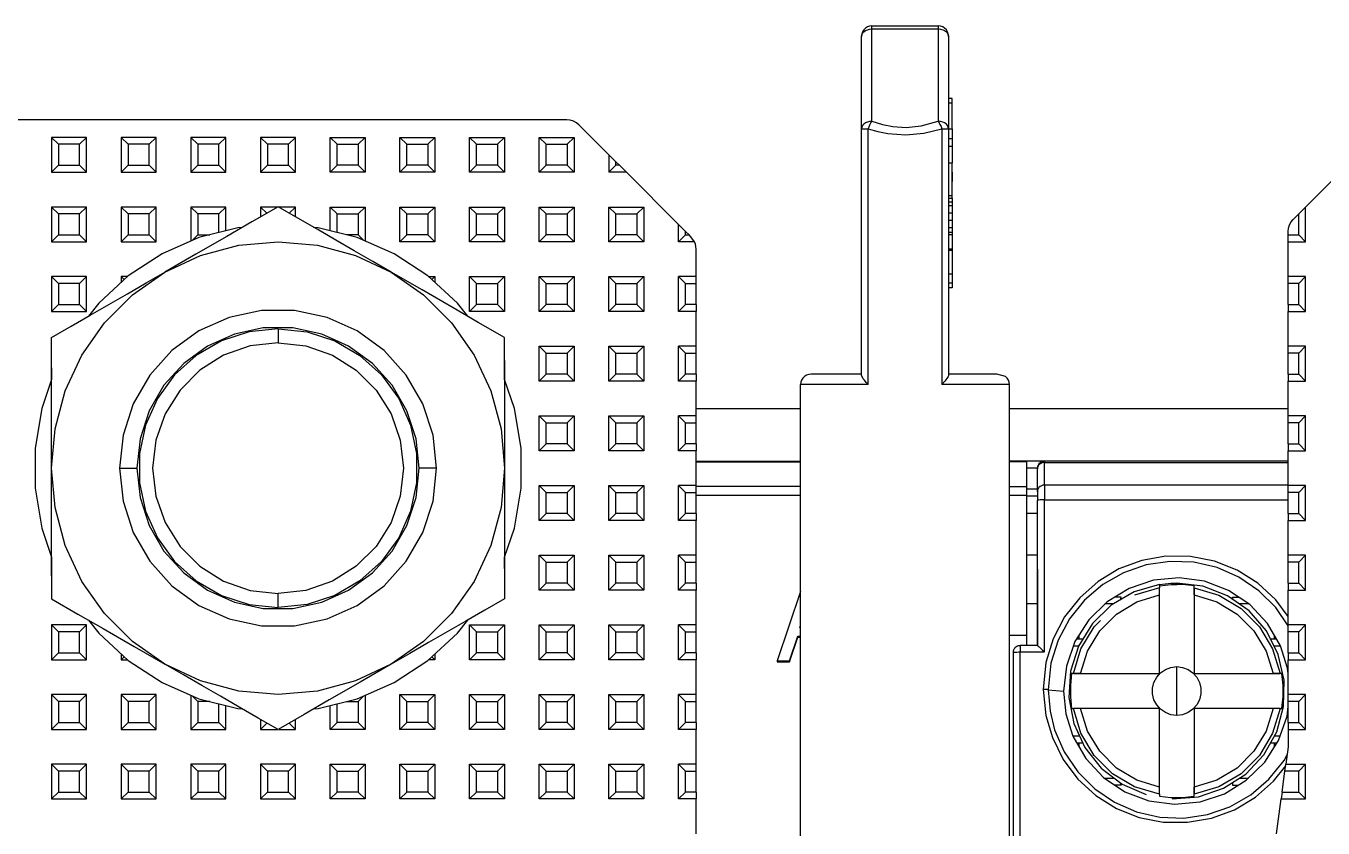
# Model space of a CAD drawing. Header units: millimetres. Extents: x 0 to 125, y 0 to 180.
# Drawn here: x 55.41 to 92.65, y 156.56 to 179.6 of the extents above; entities that cross this region are included whole.
import ezdxf

# ---------------------------------------------------------------- set-up
doc = ezdxf.new("R2010")
doc.units = ezdxf.units.MM

# ---------------------------------------------------------------- blocks, each defined once
blk = doc.blocks.new('CHINT_7200accf6e0c55f6a13e2ec68f27ea84_FACE_0')
at = {"color": 141, "linetype": 'Continuous', "true_color": 0x40d9ff}
for p, q in [((79.7, 179.6), (81.6, 179.6)), ((79.4, 176.648), (79.4, 179.3)), ((81.9, 179.3), (81.9, 176.648)), ((79.594, 169.3), (79.594, 176.648)), ((81.706, 176.648), (81.706, 169.3)), ((81.9, 176.646), (82, 176.646)), ((82, 176.646), (82, 176.363)), ((56.35, 176.2), (56.15, 176.4)), ((57.15, 176.4), (56.15, 176.4)), ((56.15, 176.4), (56.15, 175.4)), ((56.95, 176.2), (56.35, 176.2)), ((56.35, 176.2), (56.35, 175.6)), ((56.95, 176.2), (57.15, 176.4)), ((56.95, 175.6), (56.95, 176.2)), ((57.15, 175.4), (57.15, 176.4)), ((58.35, 176.2), (58.15, 176.4)), ((59.15, 176.4), (58.15, 176.4)), ((58.15, 176.4), (58.15, 175.4)), ((58.95, 176.2), (58.35, 176.2)), ((58.35, 176.2), (58.35, 175.6)), ((58.95, 176.2), (59.15, 176.4)), ((58.95, 175.6), (58.95, 176.2)), ((59.15, 175.4), (59.15, 176.4)), ((60.35, 176.2), (60.15, 176.4)), ((61.15, 176.4), (60.15, 176.4)), ((60.15, 176.4), (60.15, 175.4)), ((60.95, 176.2), (60.35, 176.2)), ((60.35, 176.2), (60.35, 175.6)), ((60.95, 176.2), (61.15, 176.4)), ((60.95, 175.6), (60.95, 176.2)), ((61.15, 175.4), (61.15, 176.4)), ((62.35, 176.2), (62.15, 176.4)), ((63.15, 176.4), (62.15, 176.4)), ((62.15, 176.4), (62.15, 175.4)), ((62.95, 176.2), (62.35, 176.2)), ((62.35, 176.2), (62.35, 175.6)), ((62.95, 176.2), (63.15, 176.4)), ((62.95, 175.6), (62.95, 176.2)), ((63.15, 175.4), (63.15, 176.4)), ((64.35, 176.2), (64.15, 176.4)), ((64.15, 175.4), (64.15, 176.4)), ((64.15, 176.4), (65.15, 176.4)), ((64.35, 175.6), (64.35, 176.2)), ((64.35, 176.2), (64.95, 176.2)), ((64.95, 176.2), (65.15, 176.4)), ((64.95, 176.2), (64.95, 175.6)), ((65.15, 176.4), (65.15, 175.4)), ((66.35, 176.2), (66.15, 176.4)), ((66.15, 175.4), (66.15, 176.4)), ((66.15, 176.4), (67.15, 176.4)), ((66.35, 175.6), (66.35, 176.2)), ((66.35, 176.2), (66.95, 176.2)), ((66.95, 176.2), (67.15, 176.4)), ((66.95, 176.2), (66.95, 175.6)), ((67.15, 176.4), (67.15, 175.4)), ((68.35, 176.2), (68.15, 176.4)), ((68.15, 175.4), (68.15, 176.4)), ((68.15, 176.4), (69.15, 176.4)), ((68.35, 175.6), (68.35, 176.2)), ((68.35, 176.2), (68.95, 176.2)), ((68.95, 176.2), (69.15, 176.4)), ((68.95, 176.2), (68.95, 175.6)), ((69.15, 176.4), (69.15, 175.4)), ((70.35, 176.2), (70.15, 176.4)), ((70.15, 175.4), (70.15, 176.4)), ((70.15, 176.4), (71.15, 176.4)), ((70.35, 175.6), (70.35, 176.2)), ((70.35, 176.2), (70.95, 176.2)), ((70.95, 176.2), (71.15, 176.4)), ((70.95, 176.2), (70.95, 175.6)), ((71.15, 176.4), (71.15, 175.4)), ((81.9, 176.363), (82, 176.363)), ((81.9, 176.146), (82, 176.146)), ((82, 176.363), (82, 176.146)), ((82, 176.213), (82, 175.713)), ((56.35, 175.6), (56.15, 175.4)), ((56.15, 175.4), (57.15, 175.4)), ((56.35, 175.6), (56.95, 175.6)), ((56.95, 175.6), (57.15, 175.4)), ((58.35, 175.6), (58.15, 175.4)), ((58.15, 175.4), (59.15, 175.4)), ((58.35, 175.6), (58.95, 175.6)), ((58.95, 175.6), (59.15, 175.4)), ((60.35, 175.6), (60.15, 175.4)), ((60.15, 175.4), (61.15, 175.4)), ((60.35, 175.6), (60.95, 175.6)), ((60.95, 175.6), (61.15, 175.4)), ((62.35, 175.6), (62.15, 175.4)), ((62.15, 175.4), (63.15, 175.4)), ((62.35, 175.6), (62.95, 175.6)), ((62.95, 175.6), (63.15, 175.4)), ((64.35, 175.6), (64.15, 175.4)), ((65.15, 175.4), (64.15, 175.4)), ((64.95, 175.6), (64.35, 175.6)), ((64.95, 175.6), (65.15, 175.4)), ((66.35, 175.6), (66.15, 175.4)), ((67.15, 175.4), (66.15, 175.4)), ((66.95, 175.6), (66.35, 175.6)), ((66.95, 175.6), (67.15, 175.4)), ((68.35, 175.6), (68.15, 175.4)), ((69.15, 175.4), (68.15, 175.4)), ((68.95, 175.6), (68.35, 175.6)), ((68.95, 175.6), (69.15, 175.4)), ((70.35, 175.6), (70.15, 175.4)), ((71.15, 175.4), (70.15, 175.4)), ((70.95, 175.6), (70.35, 175.6)), ((70.95, 175.6), (71.15, 175.4)), ((72.35, 175.6), (72.15, 175.4)), ((72.65, 175.4), (72.15, 175.4)), ((72.35, 175.6), (72.35, 175.7)), ((72.35, 175.7), (72.45, 175.6)), ((72.45, 175.6), (72.35, 175.6)), ((72.45, 175.6), (72.65, 175.4)), ((74.15, 173.9), (72.65, 175.4)), ((82, 175.401), (82, 175.137)), ((93.15, 175.4), (92.15, 174.4)), ((81.9, 174.654), (82, 174.654)), ((82, 174.654), (82, 174.549)), ((56.35, 174.2), (56.15, 174.4)), ((57.15, 174.4), (56.15, 174.4)), ((56.15, 174.4), (56.15, 173.4)), ((56.95, 174.2), (57.15, 174.4)), ((57.15, 173.4), (57.15, 174.4)), ((58.35, 174.2), (58.15, 174.4)), ((59.15, 174.4), (58.15, 174.4)), ((58.15, 174.4), (58.15, 173.4)), ((58.95, 174.2), (59.15, 174.4)), ((59.15, 173.4), (59.15, 174.4)), ((60.35, 174.2), (60.15, 174.4)), ((61.15, 174.4), (60.15, 174.4)), ((60.15, 174.4), (60.15, 173.421)), ((60.95, 174.2), (61.15, 174.4)), ((61.15, 173.716), (61.15, 174.4)), ((62.329, 174.221), (62.15, 174.4)), ((62.64, 174.4), (62.15, 174.4)), ((62.15, 174.4), (62.15, 174.117)), ((63.15, 174.4), (62.66, 174.4)), ((62.971, 174.221), (63.15, 174.4)), ((63.15, 174.117), (63.15, 174.4)), ((64.35, 174.2), (64.15, 174.4)), ((64.15, 173.716), (64.15, 174.4)), ((64.15, 174.4), (65.15, 174.4)), ((64.95, 174.2), (65.15, 174.4)), ((65.15, 174.4), (65.15, 173.421)), ((66.35, 174.2), (66.15, 174.4)), ((66.15, 173.4), (66.15, 174.4)), ((66.15, 174.4), (67.15, 174.4)), ((66.95, 174.2), (67.15, 174.4)), ((67.15, 174.4), (67.15, 173.4)), ((68.35, 174.2), (68.15, 174.4)), ((68.15, 173.4), (68.15, 174.4)), ((68.15, 174.4), (69.15, 174.4)), ((68.95, 174.2), (69.15, 174.4)), ((69.15, 174.4), (69.15, 173.4)), ((70.35, 174.2), (70.15, 174.4)), ((70.15, 173.4), (70.15, 174.4)), ((70.15, 174.4), (71.15, 174.4)), ((70.95, 174.2), (71.15, 174.4)), ((71.15, 174.4), (71.15, 173.4)), ((72.35, 174.2), (72.15, 174.4)), ((72.15, 173.4), (72.15, 174.4)), ((72.15, 174.4), (73.15, 174.4)), ((72.95, 174.2), (73.15, 174.4)), ((73.15, 174.4), (73.15, 173.4)), ((81.9, 174.549), (82, 174.549)), ((81.9, 174.444), (82, 174.444)), ((82, 174.549), (82, 174.444)), ((82, 174.444), (82, 174.233)), ((82, 174.444), (82, 174.022)), ((82, 174.403), (82, 173.161)), ((92.15, 173.4), (92.15, 174.4)), ((56.95, 174.2), (56.35, 174.2)), ((56.35, 174.2), (56.35, 173.6)), ((56.95, 173.6), (56.95, 174.2)), ((58.95, 174.2), (58.35, 174.2)), ((58.35, 174.2), (58.35, 173.6)), ((58.95, 173.6), (58.95, 174.2)), ((60.95, 174.2), (60.35, 174.2)), ((60.35, 174.2), (60.35, 173.6)), ((60.95, 173.666), (60.95, 174.2)), ((64.35, 173.666), (64.35, 174.2)), ((64.35, 174.2), (64.95, 174.2)), ((64.95, 174.2), (64.95, 173.6)), ((66.35, 173.6), (66.35, 174.2)), ((66.35, 174.2), (66.95, 174.2)), ((66.95, 174.2), (66.95, 173.6)), ((68.35, 173.6), (68.35, 174.2)), ((68.35, 174.2), (68.95, 174.2)), ((68.95, 174.2), (68.95, 173.6)), ((70.35, 173.6), (70.35, 174.2)), ((70.35, 174.2), (70.95, 174.2)), ((70.95, 174.2), (70.95, 173.6)), ((72.35, 173.6), (72.35, 174.2)), ((72.35, 174.2), (72.95, 174.2)), ((72.95, 174.2), (72.95, 173.6)), ((81.9, 174.233), (82, 174.233)), ((81.9, 174.022), (82, 174.022)), ((82, 174.233), (82, 174.022)), ((82, 174.022), (82, 173.811)), ((56.35, 173.6), (56.15, 173.4)), ((56.35, 173.6), (56.95, 173.6)), ((56.95, 173.6), (57.15, 173.4)), ((58.35, 173.6), (58.15, 173.4)), ((58.35, 173.6), (58.95, 173.6)), ((58.95, 173.6), (59.15, 173.4)), ((60.35, 173.6), (60.188, 173.438)), ((60.35, 173.6), (60.69, 173.6)), ((64.95, 173.6), (64.61, 173.6)), ((64.95, 173.6), (65.112, 173.438)), ((66.35, 173.6), (66.15, 173.4)), ((66.95, 173.6), (66.35, 173.6)), ((66.95, 173.6), (67.15, 173.4)), ((68.35, 173.6), (68.15, 173.4)), ((68.95, 173.6), (68.35, 173.6)), ((68.95, 173.6), (69.15, 173.4)), ((70.35, 173.6), (70.15, 173.4)), ((70.95, 173.6), (70.35, 173.6)), ((70.95, 173.6), (71.15, 173.4)), ((72.35, 173.6), (72.15, 173.4)), ((72.95, 173.6), (72.35, 173.6)), ((72.95, 173.6), (73.15, 173.4)), ((74.35, 173.7), (74.15, 173.9)), ((74.15, 173.4), (74.15, 173.9)), ((74.35, 173.6), (74.15, 173.4)), ((74.35, 173.6), (74.35, 173.7)), ((81.9, 173.811), (82, 173.811)), ((82, 173.811), (82, 173.195)), ((91.95, 173.6), (92.15, 173.4)), ((56.15, 173.4), (57.15, 173.4)), ((58.15, 173.4), (59.15, 173.4)), ((67.15, 173.4), (66.15, 173.4)), ((69.15, 173.4), (68.15, 173.4)), ((71.15, 173.4), (70.15, 173.4)), ((73.15, 173.4), (72.15, 173.4)), ((74.605, 173.4), (74.15, 173.4)), ((81.9, 173.195), (82, 173.195)), ((81.9, 173.161), (82, 173.161)), ((82, 173.195), (82, 173.161)), ((82, 173.161), (82, 172.478)), ((91.65, 173.4), (92.15, 173.4)), ((91.65, 172.4), (91.65, 173.4)), ((81.9, 172.478), (82, 172.478)), ((56.35, 172.2), (56.15, 172.4)), ((57.15, 172.4), (56.15, 172.4)), ((56.15, 172.4), (56.15, 171.4)), ((56.95, 172.2), (56.35, 172.2)), ((56.35, 172.2), (56.35, 171.6)), ((56.95, 172.2), (57.15, 172.4)), ((56.95, 171.6), (56.95, 172.2)), ((57.15, 171.4), (57.15, 172.4)), ((58.234, 172.316), (58.15, 172.4)), ((58.324, 172.4), (58.15, 172.4)), ((58.15, 172.4), (58.15, 172.239)), ((66.976, 172.4), (67.15, 172.4)), ((67.066, 172.316), (67.15, 172.4)), ((67.15, 172.4), (67.15, 172.239)), ((68.35, 172.2), (68.15, 172.4)), ((68.15, 171.4), (68.15, 172.4)), ((68.15, 172.4), (69.15, 172.4)), ((68.35, 171.6), (68.35, 172.2)), ((68.35, 172.2), (68.95, 172.2)), ((68.95, 172.2), (69.15, 172.4)), ((68.95, 172.2), (68.95, 171.6)), ((69.15, 172.4), (69.15, 171.4)), ((70.35, 172.2), (70.15, 172.4)), ((70.15, 171.4), (70.15, 172.4)), ((70.15, 172.4), (71.15, 172.4)), ((70.35, 171.6), (70.35, 172.2)), ((70.35, 172.2), (70.95, 172.2)), ((70.95, 172.2), (71.15, 172.4)), ((70.95, 172.2), (70.95, 171.6)), ((71.15, 172.4), (71.15, 171.4)), ((72.35, 172.2), (72.15, 172.4)), ((72.15, 171.4), (72.15, 172.4)), ((72.15, 172.4), (73.15, 172.4)), ((72.35, 171.6), (72.35, 172.2)), ((72.35, 172.2), (72.95, 172.2)), ((72.95, 172.2), (73.15, 172.4)), ((72.95, 172.2), (72.95, 171.6)), ((73.15, 172.4), (73.15, 171.4)), ((74.35, 172.2), (74.15, 172.4)), ((74.15, 171.4), (74.15, 172.4)), ((74.35, 172.2), (74.65, 172.2)), ((74.35, 171.6), (74.35, 172.2)), ((74.65, 171.6), (74.65, 172.2)), ((91.65, 172.2), (91.65, 172.4)), ((92.15, 172.4), (91.65, 172.4)), ((91.95, 172.2), (91.65, 172.2)), ((91.65, 171.6), (91.65, 172.2)), ((91.95, 172.2), (92.15, 172.4)), ((91.95, 171.6), (91.95, 172.2)), ((92.15, 171.4), (92.15, 172.4)), ((56.35, 171.6), (56.15, 171.4)), ((56.15, 171.4), (57.15, 171.4)), ((56.35, 171.6), (56.95, 171.6)), ((56.95, 171.6), (57.15, 171.4)), ((68.35, 171.6), (68.15, 171.4)), ((69.15, 171.4), (68.15, 171.4)), ((68.95, 171.6), (68.35, 171.6)), ((68.95, 171.6), (69.15, 171.4)), ((70.35, 171.6), (70.15, 171.4)), ((71.15, 171.4), (70.15, 171.4)), ((70.95, 171.6), (70.35, 171.6)), ((70.95, 171.6), (71.15, 171.4)), ((72.35, 171.6), (72.15, 171.4)), ((73.15, 171.4), (72.15, 171.4)), ((72.95, 171.6), (72.35, 171.6)), ((72.95, 171.6), (73.15, 171.4)), ((74.35, 171.6), (74.15, 171.4)), ((74.65, 171.4), (74.15, 171.4)), ((74.65, 171.6), (74.35, 171.6)), ((74.65, 171.6), (74.65, 171.4)), ((74.65, 170.4), (74.65, 171.4)), ((91.65, 171.6), (91.95, 171.6)), ((91.65, 171.6), (91.65, 171.4)), ((91.65, 171.4), (92.15, 171.4)), ((91.65, 170.4), (91.65, 171.4)), ((91.95, 171.6), (92.15, 171.4)), ((62.65, 170.9), (62.65, 170.5)), ((70.35, 170.2), (70.15, 170.4)), ((70.15, 169.4), (70.15, 170.4)), ((70.15, 170.4), (71.15, 170.4)), ((70.35, 169.6), (70.35, 170.2)), ((70.35, 170.2), (70.95, 170.2)), ((70.95, 170.2), (71.15, 170.4)), ((70.95, 170.2), (70.95, 169.6)), ((71.15, 170.4), (71.15, 169.4)), ((72.35, 170.2), (72.15, 170.4)), ((72.15, 169.4), (72.15, 170.4)), ((72.15, 170.4), (73.15, 170.4)), ((72.35, 169.6), (72.35, 170.2)), ((72.35, 170.2), (72.95, 170.2)), ((72.95, 170.2), (73.15, 170.4)), ((72.95, 170.2), (72.95, 169.6)), ((73.15, 170.4), (73.15, 169.4)), ((74.35, 170.2), (74.15, 170.4)), ((74.15, 169.4), (74.15, 170.4)), ((74.65, 170.4), (74.15, 170.4)), ((74.35, 170.2), (74.65, 170.2)), ((74.35, 169.6), (74.35, 170.2)), ((74.65, 170.2), (74.65, 170.4)), ((74.65, 169.6), (74.65, 170.2)), ((91.65, 170.2), (91.65, 170.4)), ((92.15, 170.4), (91.65, 170.4)), ((91.95, 170.2), (91.65, 170.2)), ((91.65, 169.6), (91.65, 170.2)), ((91.95, 170.2), (92.15, 170.4)), ((91.95, 169.6), (91.95, 170.2)), ((92.15, 169.4), (92.15, 170.4)), ((70.35, 169.6), (70.15, 169.4)), ((70.95, 169.6), (70.35, 169.6)), ((70.95, 169.6), (71.15, 169.4)), ((72.35, 169.6), (72.15, 169.4)), ((72.95, 169.6), (72.35, 169.6)), ((72.95, 169.6), (73.15, 169.4)), ((74.35, 169.6), (74.15, 169.4)), ((74.65, 169.6), (74.35, 169.6)), ((74.65, 169.6), (74.65, 169.4)), ((91.65, 169.6), (91.95, 169.6)), ((91.65, 169.6), (91.65, 169.4)), ((91.95, 169.6), (92.15, 169.4)), ((71.15, 169.4), (70.15, 169.4)), ((73.15, 169.4), (72.15, 169.4)), ((74.65, 169.4), (74.15, 169.4)), ((74.65, 168.4), (74.65, 169.4)), ((77.65, 149.9), (77.65, 169.3)), ((83.65, 149.9), (83.65, 169.3)), ((91.65, 169.4), (92.15, 169.4)), ((91.65, 168.4), (91.65, 169.4)), ((70.35, 168.2), (70.15, 168.4)), ((70.15, 167.4), (70.15, 168.4)), ((70.15, 168.4), (71.15, 168.4)), ((70.95, 168.2), (71.15, 168.4)), ((71.15, 168.4), (71.15, 167.4)), ((72.35, 168.2), (72.15, 168.4)), ((72.15, 167.4), (72.15, 168.4)), ((72.15, 168.4), (73.15, 168.4)), ((72.95, 168.2), (73.15, 168.4)), ((73.15, 168.4), (73.15, 167.4)), ((74.35, 168.2), (74.15, 168.4)), ((74.15, 167.4), (74.15, 168.4)), ((74.65, 168.4), (74.15, 168.4)), ((77.65, 168.6), (74.65, 168.6)), ((74.65, 168.2), (74.65, 168.4)), ((91.65, 168.6), (83.65, 168.6)), ((91.65, 168.2), (91.65, 168.4)), ((92.15, 168.4), (91.65, 168.4)), ((91.95, 168.2), (92.15, 168.4)), ((92.15, 167.4), (92.15, 168.4)), ((70.35, 167.6), (70.35, 168.2)), ((70.35, 168.2), (70.95, 168.2)), ((70.95, 168.2), (70.95, 167.6)), ((72.35, 167.6), (72.35, 168.2)), ((72.35, 168.2), (72.95, 168.2)), ((72.95, 168.2), (72.95, 167.6)), ((74.35, 168.2), (74.65, 168.2)), ((74.35, 167.6), (74.35, 168.2)), ((74.65, 167.6), (74.65, 168.2)), ((91.95, 168.2), (91.65, 168.2)), ((91.65, 167.6), (91.65, 168.2)), ((91.95, 167.6), (91.95, 168.2)), ((70.35, 167.6), (70.15, 167.4)), ((70.95, 167.6), (70.35, 167.6)), ((70.95, 167.6), (71.15, 167.4)), ((72.35, 167.6), (72.15, 167.4)), ((72.95, 167.6), (72.35, 167.6)), ((72.95, 167.6), (73.15, 167.4)), ((74.35, 167.6), (74.15, 167.4)), ((74.65, 167.6), (74.35, 167.6)), ((74.65, 167.6), (74.65, 167.4)), ((91.65, 167.6), (91.95, 167.6)), ((91.65, 167.6), (91.65, 167.4)), ((91.95, 167.6), (92.15, 167.4)), ((71.15, 167.4), (70.15, 167.4)), ((73.15, 167.4), (72.15, 167.4)), ((74.65, 167.4), (74.15, 167.4)), ((74.65, 166.4), (74.65, 167.4)), ((91.65, 167.4), (92.15, 167.4)), ((91.65, 166.4), (91.65, 167.4)), ((58.1, 166.9), (58.6, 166.9)), ((67.2, 166.9), (66.7, 166.9)), ((74.65, 167.1), (77.65, 167.1)), ((74.65, 167.08), (77.65, 167.08)), ((70.35, 166.2), (70.15, 166.4)), ((70.15, 165.4), (70.15, 166.4)), ((70.15, 166.4), (71.15, 166.4)), ((70.35, 165.6), (70.35, 166.2)), ((70.35, 166.2), (70.95, 166.2)), ((70.95, 166.2), (71.15, 166.4)), ((70.95, 166.2), (70.95, 165.6)), ((71.15, 166.4), (71.15, 165.4)), ((72.35, 166.2), (72.15, 166.4)), ((72.15, 165.4), (72.15, 166.4)), ((72.15, 166.4), (73.15, 166.4)), ((72.35, 165.6), (72.35, 166.2)), ((72.35, 166.2), (72.95, 166.2)), ((72.95, 166.2), (73.15, 166.4)), ((72.95, 166.2), (72.95, 165.6)), ((73.15, 166.4), (73.15, 165.4)), ((74.35, 166.2), (74.15, 166.4)), ((74.15, 165.4), (74.15, 166.4)), ((74.65, 166.4), (74.15, 166.4)), ((74.35, 166.2), (74.65, 166.2)), ((74.35, 165.6), (74.35, 166.2)), ((74.65, 166.2), (74.65, 166.4)), ((77.65, 166.37), (74.65, 166.37)), ((74.65, 165.6), (74.65, 166.2)), ((77.65, 166.117), (74.65, 166.117)), ((84.45, 166.3), (84.15, 166.3)), ((84.45, 166.1), (84.15, 166.1)), ((91.65, 166.2), (91.65, 166.4)), ((92.15, 166.4), (91.65, 166.4)), ((91.95, 166.2), (91.65, 166.2)), ((91.65, 165.6), (91.65, 166.2)), ((91.95, 166.2), (92.15, 166.4)), ((91.95, 165.6), (91.95, 166.2)), ((92.15, 165.4), (92.15, 166.4)), ((84.451, 161.804), (84.45, 165.975)), ((70.35, 165.6), (70.15, 165.4)), ((71.15, 165.4), (70.15, 165.4)), ((70.95, 165.6), (70.35, 165.6)), ((70.95, 165.6), (71.15, 165.4)), ((72.35, 165.6), (72.15, 165.4)), ((73.15, 165.4), (72.15, 165.4)), ((72.95, 165.6), (72.35, 165.6)), ((72.95, 165.6), (73.15, 165.4)), ((74.35, 165.6), (74.15, 165.4)), ((74.65, 165.4), (74.15, 165.4)), ((74.65, 165.6), (74.35, 165.6)), ((74.65, 165.6), (74.65, 165.4)), ((74.65, 164.4), (74.65, 165.4)), ((84.45, 165.6), (84.15, 165.6)), ((91.65, 165.6), (91.95, 165.6)), ((91.65, 165.6), (91.65, 165.4)), ((91.65, 165.4), (92.15, 165.4)), ((91.65, 164.4), (91.65, 165.4)), ((91.95, 165.6), (92.15, 165.4)), ((70.35, 164.2), (70.15, 164.4)), ((70.15, 163.4), (70.15, 164.4)), ((70.15, 164.4), (71.15, 164.4)), ((70.95, 164.2), (71.15, 164.4)), ((71.15, 164.4), (71.15, 163.4)), ((72.35, 164.2), (72.15, 164.4)), ((72.15, 163.4), (72.15, 164.4)), ((72.15, 164.4), (73.15, 164.4)), ((72.95, 164.2), (73.15, 164.4)), ((73.15, 164.4), (73.15, 163.4)), ((74.35, 164.2), (74.15, 164.4)), ((74.15, 163.4), (74.15, 164.4)), ((74.65, 164.4), (74.15, 164.4)), ((74.65, 164.2), (74.65, 164.4)), ((84.45, 164.4), (84.15, 164.4)), ((91.65, 164.2), (91.65, 164.4)), ((92.15, 164.4), (91.65, 164.4)), ((91.95, 164.2), (92.15, 164.4)), ((92.15, 163.4), (92.15, 164.4)), ((70.35, 163.6), (70.35, 164.2)), ((70.35, 164.2), (70.95, 164.2)), ((70.95, 164.2), (70.95, 163.6)), ((72.35, 163.6), (72.35, 164.2)), ((72.35, 164.2), (72.95, 164.2)), ((72.95, 164.2), (72.95, 163.6)), ((74.35, 164.2), (74.65, 164.2)), ((74.35, 163.6), (74.35, 164.2)), ((74.65, 163.6), (74.65, 164.2)), ((91.95, 164.2), (91.65, 164.2)), ((91.65, 163.6), (91.65, 164.2)), ((91.95, 163.6), (91.95, 164.2)), ((70.35, 163.6), (70.15, 163.4)), ((70.95, 163.6), (70.35, 163.6)), ((70.95, 163.6), (71.15, 163.4)), ((72.35, 163.6), (72.15, 163.4)), ((72.95, 163.6), (72.35, 163.6)), ((72.95, 163.6), (73.15, 163.4)), ((74.35, 163.6), (74.15, 163.4)), ((74.65, 163.6), (74.35, 163.6)), ((74.65, 163.6), (74.65, 163.4)), ((87.95, 163.559), (87.956, 163.52)), ((88.45, 163.6), (88.45, 163.56)), ((91.65, 163.6), (91.95, 163.6)), ((91.65, 163.6), (91.65, 163.4)), ((91.95, 163.6), (92.15, 163.4)), ((62.65, 162.9), (62.65, 163.3)), ((71.15, 163.4), (70.15, 163.4)), ((73.15, 163.4), (72.15, 163.4)), ((74.65, 163.4), (74.15, 163.4)), ((74.65, 162.4), (74.65, 163.4)), ((88.95, 163.263), (88.95, 163.466)), ((91.65, 163.4), (92.15, 163.4)), ((91.65, 162.4), (91.65, 163.4)), ((84.45, 163), (84.15, 163)), ((86.63, 163), (86.388, 163)), ((90.521, 163), (90.244, 163)), ((56.35, 162.2), (56.15, 162.4)), ((57.15, 162.4), (56.15, 162.4)), ((56.15, 162.4), (56.15, 161.4)), ((56.95, 162.2), (57.15, 162.4)), ((57.15, 161.4), (57.15, 162.4)), ((68.35, 162.2), (68.15, 162.4)), ((68.15, 161.4), (68.15, 162.4)), ((68.15, 162.4), (69.15, 162.4)), ((68.95, 162.2), (69.15, 162.4)), ((69.15, 162.4), (69.15, 161.4)), ((70.35, 162.2), (70.15, 162.4)), ((70.15, 161.4), (70.15, 162.4)), ((70.15, 162.4), (71.15, 162.4)), ((70.95, 162.2), (71.15, 162.4)), ((71.15, 162.4), (71.15, 161.4)), ((72.35, 162.2), (72.15, 162.4)), ((72.15, 161.4), (72.15, 162.4)), ((72.15, 162.4), (73.15, 162.4)), ((72.95, 162.2), (73.15, 162.4)), ((73.15, 162.4), (73.15, 161.4)), ((74.35, 162.2), (74.15, 162.4)), ((74.15, 161.4), (74.15, 162.4)), ((74.65, 162.4), (74.15, 162.4)), ((74.65, 162.2), (74.65, 162.4)), ((77.634, 162.312), (77.65, 162.362)), ((91.65, 162.2), (91.65, 162.4)), ((92.15, 162.4), (91.65, 162.4)), ((91.95, 162.2), (92.15, 162.4)), ((92.15, 161.4), (92.15, 162.4)), ((56.95, 162.2), (56.35, 162.2)), ((56.35, 162.2), (56.35, 161.6)), ((56.95, 161.6), (56.95, 162.2)), ((68.35, 161.6), (68.35, 162.2)), ((68.35, 162.2), (68.95, 162.2)), ((68.95, 162.2), (68.95, 161.6)), ((70.35, 161.6), (70.35, 162.2)), ((70.35, 162.2), (70.95, 162.2)), ((70.95, 162.2), (70.95, 161.6)), ((72.35, 161.6), (72.35, 162.2)), ((72.35, 162.2), (72.95, 162.2)), ((72.95, 162.2), (72.95, 161.6)), ((74.35, 162.2), (74.65, 162.2)), ((74.35, 161.6), (74.35, 162.2)), ((74.65, 161.6), (74.65, 162.2)), ((77.333, 161.363), (77.567, 162.075)), ((77.567, 162.048), (77.567, 162.075)), ((77.567, 162.075), (77.65, 162.075)), ((77.567, 162.048), (77.65, 162.048)), ((83.65, 162.1), (84.15, 162.1)), ((84.15, 161.804), (84.15, 162.1)), ((85.578, 162), (85.76, 162)), ((85.642, 162.102), (85.642, 162)), ((91.139, 162), (91.312, 162)), ((91.258, 162), (91.258, 162.094)), ((91.95, 162.2), (91.65, 162.2)), ((91.65, 161.6), (91.65, 162.2)), ((91.95, 161.6), (91.95, 162.2)), ((85.484, 161.8), (85.637, 161.8)), ((91.241, 161.8), (91.428, 161.8)), ((56.35, 161.6), (56.15, 161.4)), ((56.15, 161.4), (57.15, 161.4)), ((56.35, 161.6), (56.95, 161.6)), ((56.95, 161.6), (57.15, 161.4)), ((58.15, 161.561), (58.15, 161.4)), ((58.234, 161.484), (58.15, 161.4)), ((58.15, 161.4), (58.324, 161.4)), ((67.15, 161.4), (66.976, 161.4)), ((67.066, 161.484), (67.15, 161.4)), ((67.15, 161.561), (67.15, 161.4)), ((68.35, 161.6), (68.15, 161.4)), ((69.15, 161.4), (68.15, 161.4)), ((68.95, 161.6), (68.35, 161.6)), ((68.95, 161.6), (69.15, 161.4)), ((70.35, 161.6), (70.15, 161.4)), ((71.15, 161.4), (70.15, 161.4)), ((70.95, 161.6), (70.35, 161.6)), ((70.95, 161.6), (71.15, 161.4)), ((72.35, 161.6), (72.15, 161.4)), ((73.15, 161.4), (72.15, 161.4)), ((72.95, 161.6), (72.35, 161.6)), ((72.95, 161.6), (73.15, 161.4)), ((74.35, 161.6), (74.15, 161.4)), ((74.65, 161.4), (74.15, 161.4)), ((74.65, 161.6), (74.35, 161.6)), ((74.65, 161.6), (74.65, 161.4)), ((74.65, 160.4), (74.65, 161.4)), ((83.75, 161.604), (83.75, 148.65)), ((91.65, 161.6), (91.95, 161.6)), ((91.65, 161.6), (91.65, 161.4)), ((91.65, 161.4), (92.15, 161.4)), ((91.65, 160.4), (91.65, 161.4)), ((91.95, 161.6), (92.15, 161.4)), ((85.687, 161), (85.484, 161)), ((91.416, 161), (91.213, 161)), ((84.758, 160.539), (85.2, 160.5)), ((56.35, 160.2), (56.15, 160.4)), ((57.15, 160.4), (56.15, 160.4)), ((56.15, 160.4), (56.15, 159.4)), ((56.95, 160.2), (56.35, 160.2)), ((56.35, 160.2), (56.35, 159.6)), ((56.95, 160.2), (57.15, 160.4)), ((56.95, 159.6), (56.95, 160.2)), ((57.15, 159.4), (57.15, 160.4)), ((58.35, 160.2), (58.15, 160.4)), ((59.15, 160.4), (58.15, 160.4)), ((58.15, 160.4), (58.15, 159.4)), ((58.95, 160.2), (58.35, 160.2)), ((58.35, 160.2), (58.35, 159.6)), ((58.95, 160.2), (59.15, 160.4)), ((58.95, 159.6), (58.95, 160.2)), ((59.15, 159.4), (59.15, 160.4)), ((60.15, 160.379), (60.15, 159.4)), ((60.35, 160.2), (60.188, 160.362)), ((60.69, 160.2), (60.35, 160.2)), ((60.35, 160.2), (60.35, 159.6)), ((60.95, 159.6), (60.95, 160.134)), ((64.35, 159.6), (64.35, 160.134)), ((64.61, 160.2), (64.95, 160.2)), ((64.95, 160.2), (65.112, 160.362)), ((64.95, 160.2), (64.95, 159.6)), ((65.15, 160.379), (65.15, 159.4)), ((66.35, 160.2), (66.15, 160.4)), ((66.15, 159.4), (66.15, 160.4)), ((66.15, 160.4), (67.15, 160.4)), ((66.35, 159.6), (66.35, 160.2)), ((66.35, 160.2), (66.95, 160.2)), ((66.95, 160.2), (67.15, 160.4)), ((66.95, 160.2), (66.95, 159.6)), ((67.15, 160.4), (67.15, 159.4)), ((68.35, 160.2), (68.15, 160.4)), ((68.15, 159.4), (68.15, 160.4)), ((68.15, 160.4), (69.15, 160.4)), ((68.35, 159.6), (68.35, 160.2)), ((68.35, 160.2), (68.95, 160.2)), ((68.95, 160.2), (69.15, 160.4)), ((68.95, 160.2), (68.95, 159.6)), ((69.15, 160.4), (69.15, 159.4)), ((70.35, 160.2), (70.15, 160.4)), ((70.15, 159.4), (70.15, 160.4)), ((70.15, 160.4), (71.15, 160.4)), ((70.35, 159.6), (70.35, 160.2)), ((70.35, 160.2), (70.95, 160.2)), ((70.95, 160.2), (71.15, 160.4)), ((70.95, 160.2), (70.95, 159.6)), ((71.15, 160.4), (71.15, 159.4)), ((72.35, 160.2), (72.15, 160.4)), ((72.15, 159.4), (72.15, 160.4)), ((72.15, 160.4), (73.15, 160.4)), ((72.35, 159.6), (72.35, 160.2)), ((72.35, 160.2), (72.95, 160.2)), ((72.95, 160.2), (73.15, 160.4)), ((72.95, 160.2), (72.95, 159.6)), ((73.15, 160.4), (73.15, 159.4)), ((74.35, 160.2), (74.15, 160.4)), ((74.15, 159.4), (74.15, 160.4)), ((74.65, 160.4), (74.15, 160.4)), ((74.35, 160.2), (74.65, 160.2)), ((74.35, 159.6), (74.35, 160.2)), ((74.65, 160.2), (74.65, 160.4)), ((74.65, 159.6), (74.65, 160.2)), ((91.65, 160.2), (91.65, 160.4)), ((92.15, 160.4), (91.65, 160.4)), ((91.95, 160.2), (91.65, 160.2)), ((91.65, 159.6), (91.65, 160.2)), ((91.95, 160.2), (92.15, 160.4)), ((91.95, 159.6), (91.95, 160.2)), ((92.15, 159.4), (92.15, 160.4)), ((61.15, 159.4), (61.15, 160.084)), ((64.15, 159.4), (64.15, 160.084)), ((85.687, 160), (85.484, 160)), ((91.416, 160), (91.213, 160)), ((56.35, 159.6), (56.15, 159.4)), ((56.15, 159.4), (57.15, 159.4)), ((56.35, 159.6), (56.95, 159.6)), ((56.95, 159.6), (57.15, 159.4)), ((58.35, 159.6), (58.15, 159.4)), ((58.15, 159.4), (59.15, 159.4)), ((58.35, 159.6), (58.95, 159.6)), ((58.95, 159.6), (59.15, 159.4)), ((60.35, 159.6), (60.15, 159.4)), ((60.15, 159.4), (61.15, 159.4)), ((60.35, 159.6), (60.95, 159.6)), ((60.95, 159.6), (61.15, 159.4)), ((62.15, 159.683), (62.15, 159.4)), ((62.329, 159.579), (62.15, 159.4)), ((62.15, 159.4), (62.64, 159.4)), ((62.66, 159.4), (63.15, 159.4)), ((62.971, 159.579), (63.15, 159.4)), ((63.15, 159.4), (63.15, 159.683)), ((64.35, 159.6), (64.15, 159.4)), ((65.15, 159.4), (64.15, 159.4)), ((64.95, 159.6), (64.35, 159.6)), ((64.95, 159.6), (65.15, 159.4)), ((66.35, 159.6), (66.15, 159.4)), ((67.15, 159.4), (66.15, 159.4)), ((66.95, 159.6), (66.35, 159.6)), ((66.95, 159.6), (67.15, 159.4)), ((68.35, 159.6), (68.15, 159.4)), ((69.15, 159.4), (68.15, 159.4)), ((68.95, 159.6), (68.35, 159.6)), ((68.95, 159.6), (69.15, 159.4)), ((70.35, 159.6), (70.15, 159.4)), ((71.15, 159.4), (70.15, 159.4)), ((70.95, 159.6), (70.35, 159.6)), ((70.95, 159.6), (71.15, 159.4)), ((72.35, 159.6), (72.15, 159.4)), ((73.15, 159.4), (72.15, 159.4)), ((72.95, 159.6), (72.35, 159.6)), ((72.95, 159.6), (73.15, 159.4)), ((74.35, 159.6), (74.15, 159.4)), ((74.65, 159.4), (74.15, 159.4)), ((74.65, 159.6), (74.35, 159.6)), ((74.65, 159.6), (74.65, 159.4)), ((74.65, 158.4), (74.65, 159.4)), ((91.65, 159.6), (91.95, 159.6)), ((91.95, 159.6), (92.15, 159.4)), ((85.661, 159.2), (85.472, 159.2)), ((91.416, 159.2), (91.248, 159.2)), ((85.752, 159), (85.588, 159)), ((85.642, 159), (85.642, 158.906)), ((91.322, 159), (91.136, 159)), ((91.258, 158.898), (91.258, 159)), ((56.35, 158.2), (56.15, 158.4)), ((57.15, 158.4), (56.15, 158.4)), ((56.15, 158.4), (56.15, 157.4)), ((56.95, 158.2), (57.15, 158.4)), ((57.15, 157.4), (57.15, 158.4)), ((58.35, 158.2), (58.15, 158.4)), ((59.15, 158.4), (58.15, 158.4)), ((58.15, 158.4), (58.15, 157.4)), ((58.95, 158.2), (59.15, 158.4)), ((59.15, 157.4), (59.15, 158.4)), ((60.35, 158.2), (60.15, 158.4)), ((61.15, 158.4), (60.15, 158.4)), ((60.15, 158.4), (60.15, 157.4)), ((60.95, 158.2), (61.15, 158.4)), ((61.15, 157.4), (61.15, 158.4)), ((62.35, 158.2), (62.15, 158.4)), ((63.15, 158.4), (62.15, 158.4)), ((62.15, 158.4), (62.15, 157.4)), ((62.95, 158.2), (63.15, 158.4)), ((63.15, 157.4), (63.15, 158.4)), ((64.35, 158.2), (64.15, 158.4)), ((64.15, 157.4), (64.15, 158.4)), ((64.15, 158.4), (65.15, 158.4)), ((64.95, 158.2), (65.15, 158.4)), ((65.15, 158.4), (65.15, 157.4)), ((66.35, 158.2), (66.15, 158.4)), ((66.15, 157.4), (66.15, 158.4)), ((66.15, 158.4), (67.15, 158.4)), ((66.95, 158.2), (67.15, 158.4)), ((67.15, 158.4), (67.15, 157.4)), ((68.35, 158.2), (68.15, 158.4)), ((68.15, 157.4), (68.15, 158.4)), ((68.15, 158.4), (69.15, 158.4)), ((68.95, 158.2), (69.15, 158.4)), ((69.15, 158.4), (69.15, 157.4)), ((70.35, 158.2), (70.15, 158.4)), ((70.15, 157.4), (70.15, 158.4)), ((70.15, 158.4), (71.15, 158.4)), ((70.95, 158.2), (71.15, 158.4)), ((71.15, 158.4), (71.15, 157.4)), ((72.35, 158.2), (72.15, 158.4)), ((72.15, 157.4), (72.15, 158.4)), ((72.15, 158.4), (73.15, 158.4)), ((72.95, 158.2), (73.15, 158.4)), ((73.15, 158.4), (73.15, 157.4)), ((74.35, 158.2), (74.15, 158.4)), ((74.15, 157.4), (74.15, 158.4)), ((74.65, 158.4), (74.15, 158.4)), ((74.65, 158.2), (74.65, 158.4)), ((91.95, 158.2), (92.15, 158.4)), ((92.15, 157.4), (92.15, 158.4)), ((56.95, 158.2), (56.35, 158.2)), ((56.35, 158.2), (56.35, 157.6)), ((56.95, 157.6), (56.95, 158.2)), ((58.95, 158.2), (58.35, 158.2)), ((58.35, 158.2), (58.35, 157.6)), ((58.95, 157.6), (58.95, 158.2)), ((60.95, 158.2), (60.35, 158.2)), ((60.35, 158.2), (60.35, 157.6)), ((60.95, 157.6), (60.95, 158.2)), ((62.95, 158.2), (62.35, 158.2)), ((62.35, 158.2), (62.35, 157.6)), ((62.95, 157.6), (62.95, 158.2)), ((64.35, 157.6), (64.35, 158.2)), ((64.35, 158.2), (64.95, 158.2)), ((64.95, 158.2), (64.95, 157.6)), ((66.35, 157.6), (66.35, 158.2)), ((66.35, 158.2), (66.95, 158.2)), ((66.95, 158.2), (66.95, 157.6)), ((68.35, 157.6), (68.35, 158.2)), ((68.35, 158.2), (68.95, 158.2)), ((68.95, 158.2), (68.95, 157.6)), ((70.35, 157.6), (70.35, 158.2)), ((70.35, 158.2), (70.95, 158.2)), ((70.95, 158.2), (70.95, 157.6)), ((72.35, 157.6), (72.35, 158.2)), ((72.35, 158.2), (72.95, 158.2)), ((72.95, 158.2), (72.95, 157.6)), ((74.35, 158.2), (74.65, 158.2)), ((74.35, 157.6), (74.35, 158.2)), ((74.65, 157.6), (74.65, 158.2)), ((86.379, 158), (86.654, 158)), ((90.251, 158), (90.512, 158)), ((91.477, 157.6), (91.557, 158.2)), ((91.95, 158.2), (91.557, 158.2)), ((91.95, 157.6), (91.95, 158.2)), ((56.35, 157.6), (56.15, 157.4)), ((56.35, 157.6), (56.95, 157.6)), ((56.95, 157.6), (57.15, 157.4)), ((58.35, 157.6), (58.15, 157.4)), ((58.35, 157.6), (58.95, 157.6)), ((58.95, 157.6), (59.15, 157.4)), ((60.35, 157.6), (60.15, 157.4)), ((60.35, 157.6), (60.95, 157.6)), ((60.95, 157.6), (61.15, 157.4)), ((62.35, 157.6), (62.15, 157.4)), ((62.35, 157.6), (62.95, 157.6)), ((62.95, 157.6), (63.15, 157.4)), ((64.35, 157.6), (64.15, 157.4)), ((64.95, 157.6), (64.35, 157.6)), ((64.95, 157.6), (65.15, 157.4)), ((66.35, 157.6), (66.15, 157.4)), ((66.95, 157.6), (66.35, 157.6)), ((66.95, 157.6), (67.15, 157.4)), ((68.35, 157.6), (68.15, 157.4)), ((68.95, 157.6), (68.35, 157.6)), ((68.95, 157.6), (69.15, 157.4)), ((70.35, 157.6), (70.15, 157.4)), ((70.95, 157.6), (70.35, 157.6)), ((70.95, 157.6), (71.15, 157.4)), ((72.35, 157.6), (72.15, 157.4)), ((72.95, 157.6), (72.35, 157.6)), ((72.95, 157.6), (73.15, 157.4)), ((74.35, 157.6), (74.15, 157.4)), ((74.65, 157.6), (74.35, 157.6)), ((74.65, 157.6), (74.65, 157.4)), ((87.95, 157.534), (87.95, 157.737)), ((88.95, 157.534), (88.95, 157.737)), ((91.477, 157.6), (91.45, 157.4)), ((91.477, 157.6), (91.95, 157.6)), ((91.95, 157.6), (92.15, 157.4)), ((56.15, 157.4), (57.15, 157.4)), ((58.15, 157.4), (59.15, 157.4)), ((60.15, 157.4), (61.15, 157.4)), ((62.15, 157.4), (63.15, 157.4)), ((65.15, 157.4), (64.15, 157.4)), ((67.15, 157.4), (66.15, 157.4)), ((69.15, 157.4), (68.15, 157.4)), ((71.15, 157.4), (70.15, 157.4)), ((73.15, 157.4), (72.15, 157.4)), ((74.65, 157.4), (74.15, 157.4)), ((74.65, 156.4), (74.65, 157.4)), ((91.317, 156.4), (91.45, 157.4)), ((91.45, 157.4), (92.15, 157.4))]:
    blk.add_line(p, q, dxfattribs=at)
for points in [[(79.7, 179.6), (79.633, 179.592), (79.57, 179.57), (79.513, 179.535), (79.465, 179.487), (79.43, 179.43), (79.408, 179.367), (79.4, 179.3)], [(79.4, 179.3), (79.408, 179.347), (79.43, 179.392), (79.465, 179.432), (79.513, 179.466), (79.57, 179.491), (79.633, 179.507), (79.7, 179.512)], [(79.7, 179.512), (79.7, 179.549), (79.7, 179.577), (79.7, 179.594), (79.7, 179.6)], [(79.7, 176.861), (79.7, 179.512), (81.6, 179.512), (81.6, 176.861)], [(81.9, 179.3), (81.892, 179.367), (81.87, 179.43), (81.835, 179.487), (81.787, 179.535), (81.73, 179.57), (81.667, 179.592), (81.6, 179.6)], [(81.6, 179.6), (81.6, 179.594), (81.6, 179.577), (81.6, 179.549), (81.6, 179.512)], [(81.6, 179.512), (81.667, 179.507), (81.73, 179.491), (81.787, 179.466), (81.835, 179.432), (81.87, 179.392), (81.892, 179.347), (81.9, 179.3)], [(82, 177.381), (82, 177.473), (82, 177.513), (82, 177.515), (81.975, 177.515), (81.9, 177.515)], [(82, 176.646), (82, 177.381), (81.9, 177.381)], [(72.15, 175.9), (71.296, 176.754), (71.221, 176.816), (71.134, 176.862), (71.04, 176.89), (70.943, 176.9), (54.357, 176.9), (54.26, 176.89), (54.166, 176.862), (54.079, 176.816), (54.004, 176.754), (53.15, 175.9)], [(79.7, 176.861), (79.633, 176.855), (79.57, 176.84), (79.513, 176.814), (79.465, 176.781), (79.43, 176.74), (79.408, 176.696), (79.4, 176.648)], [(79.594, 169.3), (79.535, 169.363), (79.483, 169.424), (79.45, 169.468), (79.424, 169.509), (79.406, 169.546), (79.4, 169.575), (79.4, 176.648)], [(79.4, 176.648), (79.409, 176.648), (79.435, 176.648), (79.476, 176.648), (79.53, 176.648), (79.594, 176.648)], [(79.594, 176.648), (79.615, 176.703), (79.638, 176.756), (79.668, 176.813), (79.7, 176.861)], [(79.594, 176.648), (79.873, 176.568), (80.151, 176.513), (80.669, 176.476), (81.186, 176.519), (81.706, 176.648)], [(79.7, 176.861), (79.998, 176.768), (80.295, 176.711), (80.684, 176.688), (81.117, 176.729), (81.6, 176.861)], [(81.9, 176.648), (81.892, 176.696), (81.87, 176.74), (81.835, 176.781), (81.787, 176.814), (81.73, 176.84), (81.667, 176.855), (81.6, 176.861)], [(81.6, 176.861), (81.627, 176.82), (81.653, 176.773), (81.682, 176.713), (81.706, 176.648)], [(81.706, 176.648), (81.77, 176.648), (81.824, 176.648), (81.865, 176.648), (81.891, 176.648), (81.9, 176.648)], [(81.9, 176.648), (81.9, 169.575), (81.897, 169.555), (81.888, 169.531), (81.854, 169.474), (81.792, 169.394), (81.706, 169.3)], [(82, 176.146), (82, 175.661), (81.9, 175.661)], [(72.35, 175.7), (72.15, 175.9), (72.15, 175.4)], [(82, 175.137), (82, 175.345), (82, 175.523), (82, 175.661)], [(82, 174.725), (82, 174.911), (82, 175.137)], [(82, 174.654), (82, 174.725), (81.9, 174.725)], [(65.9, 172.529), (65.369, 172.836), (64.837, 173.143), (64.305, 173.45), (63.768, 173.76), (63.219, 174.077), (62.65, 174.406), (61.901, 173.973), (61.179, 173.556), (60.289, 173.042), (59.4, 172.529)], [(91.95, 173.6), (91.95, 174.2), (92.15, 174.4)], [(91.65, 173.6), (91.65, 173.693), (91.66, 173.79), (91.688, 173.884), (91.734, 173.971), (91.796, 174.046), (91.95, 174.2)], [(61.628, 173.815), (61.498, 173.805), (60.377, 173.521), (59.318, 173.056), (58.351, 172.424), (57.5, 171.641), (57.205, 171.262)], [(68.095, 171.262), (67.8, 171.641), (66.949, 172.424), (65.982, 173.056), (64.923, 173.521), (63.802, 173.805), (63.672, 173.815)], [(74.35, 173.6), (74.45, 173.6), (74.35, 173.7)], [(74.605, 173.4), (74.504, 173.546), (74.45, 173.6)], [(82, 173.811), (82, 173.67), (81.9, 173.67)], [(82, 173.67), (82, 173.6), (81.9, 173.6)], [(91.65, 173.4), (91.65, 173.6), (91.95, 173.6)], [(59.4, 172.529), (60.427, 173.008), (61.521, 173.301), (62.65, 173.4), (63.779, 173.301), (64.873, 173.008), (65.9, 172.529)], [(74.65, 172.4), (74.65, 173.193), (74.645, 173.264), (74.63, 173.333), (74.605, 173.4)], [(56.15, 169.782), (56.15, 170.653), (56.711, 170.977), (57.256, 171.291), (57.793, 171.601), (58.328, 171.91), (58.864, 172.22), (59.4, 172.529)], [(56.15, 166.9), (56.249, 168.029), (56.542, 169.123), (57.021, 170.15), (57.671, 171.078), (58.472, 171.879), (59.4, 172.529)], [(69.15, 169.996), (69.15, 170.653), (68.396, 171.088), (67.674, 171.505), (66.785, 172.018), (65.9, 172.529)], [(65.9, 172.529), (66.828, 171.879), (67.629, 171.078), (68.279, 170.15), (68.758, 169.123), (69.051, 168.029), (69.15, 166.9)], [(82, 172.478), (82, 172.21), (81.9, 172.21)], [(74.65, 172.2), (74.65, 172.4), (74.15, 172.4)], [(82, 172.21), (82, 172.118), (82, 172.078), (82, 172.076), (81.925, 172.076), (81.9, 172.076)], [(67.2, 166.9), (67.101, 167.846), (66.807, 168.751), (66.331, 169.574), (65.695, 170.281), (64.925, 170.84), (64.056, 171.227), (63.126, 171.425), (62.174, 171.425), (61.244, 171.227), (60.375, 170.84), (59.605, 170.281), (58.969, 169.574), (58.493, 168.751), (58.199, 167.846), (58.1, 166.9)], [(66.7, 166.9), (66.611, 167.742), (66.35, 168.547), (65.927, 169.281), (65.36, 169.91), (64.675, 170.407), (63.902, 170.752), (63.073, 170.928), (62.227, 170.928), (61.398, 170.752), (60.625, 170.407), (59.94, 169.91), (59.373, 169.281), (58.95, 168.547), (58.689, 167.742), (58.6, 166.9)], [(62.65, 170.9), (61.818, 170.813), (61.023, 170.554), (60.299, 170.136), (59.677, 169.577), (59.186, 168.9), (58.846, 168.136), (58.672, 167.318), (58.672, 166.482), (58.846, 165.664), (59.186, 164.9), (59.677, 164.223), (60.299, 163.664), (61.023, 163.246), (61.818, 162.987), (62.65, 162.9)], [(62.65, 170.9), (63.482, 170.813), (64.277, 170.554), (65.001, 170.136), (65.623, 169.577), (66.114, 168.9), (66.454, 168.136), (66.628, 167.318), (66.628, 166.482), (66.454, 165.664), (66.114, 164.9), (65.623, 164.223), (65.001, 163.664), (64.277, 163.246), (63.482, 162.987), (62.65, 162.9)], [(62.65, 170.5), (61.849, 170.41), (61.088, 170.143), (60.405, 169.715), (59.835, 169.145), (59.407, 168.462), (59.14, 167.701), (59.05, 166.9), (59.14, 166.099), (59.407, 165.338), (59.835, 164.655), (60.405, 164.085), (61.088, 163.657), (61.849, 163.39), (62.65, 163.3)], [(62.65, 170.5), (63.451, 170.41), (64.212, 170.143), (64.895, 169.715), (65.465, 169.145), (65.893, 168.462), (66.16, 167.701), (66.25, 166.9), (66.16, 166.099), (65.893, 165.338), (65.465, 164.655), (64.895, 164.085), (64.212, 163.657), (63.451, 163.39), (62.65, 163.3)], [(69.15, 164.018), (69.15, 164.349), (69.436, 165.182), (69.626, 166.322), (69.626, 167.478), (69.436, 168.618), (69.15, 169.451), (69.15, 169.996)], [(69.15, 169.996), (69.15, 169.362), (69.15, 168.742), (69.15, 168.127), (69.15, 167.513), (69.15, 166.9)], [(56.15, 169.782), (56.15, 169.451), (55.864, 168.618), (55.674, 167.478), (55.674, 166.322), (55.864, 165.182), (56.15, 164.349), (56.15, 163.804)], [(56.15, 166.9), (56.15, 167.922), (56.15, 168.948), (56.15, 169.782)], [(79.4, 169.6), (78.912, 169.6), (78.507, 169.6), (78.202, 169.6), (78.014, 169.6), (77.95, 169.6), (77.883, 169.592), (77.82, 169.57), (77.763, 169.535), (77.715, 169.487), (77.68, 169.43), (77.658, 169.367), (77.65, 169.3)], [(83.65, 169.3), (83.642, 169.367), (83.62, 169.43), (83.585, 169.487), (83.537, 169.535), (83.286, 169.6), (83.098, 169.6), (82.793, 169.6), (82.388, 169.6), (81.9, 169.6)], [(79.594, 169.3), (78.952, 169.3), (78.408, 169.3), (77.995, 169.3), (77.738, 169.3), (77.65, 169.3)], [(83.65, 169.3), (83.562, 169.3), (83.305, 169.3), (82.892, 169.3), (82.348, 169.3), (81.706, 169.3)], [(56.15, 163.804), (56.15, 164.438), (56.15, 165.058), (56.15, 165.673), (56.15, 166.287), (56.15, 166.9)], [(59.4, 161.271), (58.472, 161.921), (57.671, 162.722), (57.021, 163.65), (56.542, 164.677), (56.249, 165.771), (56.15, 166.9)], [(58.1, 166.9), (58.199, 165.954), (58.493, 165.049), (58.969, 164.226), (59.605, 163.519), (60.375, 162.96), (61.244, 162.573), (62.174, 162.375), (63.126, 162.375), (64.056, 162.573), (64.925, 162.96), (65.695, 163.519), (66.331, 164.226), (66.807, 165.049), (67.101, 165.954), (67.2, 166.9)], [(58.6, 166.9), (58.689, 166.058), (58.95, 165.253), (59.373, 164.519), (59.94, 163.89), (60.625, 163.393), (61.398, 163.048), (62.227, 162.872), (63.073, 162.872), (63.902, 163.048), (64.675, 163.393), (65.36, 163.89), (65.927, 164.519), (66.35, 165.253), (66.611, 166.058), (66.7, 166.9)], [(69.15, 166.9), (69.051, 165.771), (68.758, 164.677), (68.279, 163.65), (67.629, 162.722), (66.828, 161.921), (65.9, 161.271)], [(69.15, 166.9), (69.15, 165.878), (69.15, 164.852), (69.15, 164.018)], [(91.65, 167.1), (84.65, 167.1), (84.15, 167.1), (83.65, 167.1)], [(83.65, 166.37), (84.15, 166.37), (84.15, 167.08), (83.65, 167.08)], [(84.15, 167.08), (84.15, 167.091), (84.15, 167.098), (84.15, 167.1)], [(84.45, 166.228), (84.45, 166.88), (84.45, 166.898), (84.45, 166.9), (84.15, 166.9)], [(84.65, 167.1), (84.605, 167.095), (84.563, 167.08), (84.525, 167.056), (84.494, 167.025), (84.47, 166.987), (84.455, 166.945), (84.45, 166.9)], [(84.65, 167.067), (84.605, 167.062), (84.563, 167.048), (84.525, 167.026), (84.494, 166.996), (84.47, 166.961), (84.455, 166.922), (84.45, 166.88)], [(84.455, 166.94), (84.453, 166.933), (84.45, 166.9)], [(84.45, 166.898), (84.45, 166.891), (84.45, 166.88)], [(84.468, 166.982), (84.461, 166.964), (84.457, 166.951)], [(84.491, 167.021), (84.487, 167.015), (84.472, 166.991), (84.471, 166.988)], [(84.519, 167.05), (84.509, 167.042), (84.5, 167.031)], [(84.556, 167.075), (84.539, 167.066), (84.531, 167.06)], [(84.592, 167.09), (84.57, 167.083), (84.566, 167.081)], [(84.65, 167.1), (84.61, 167.096), (84.608, 167.095)], [(84.65, 167.1), (84.65, 167.096), (84.65, 167.085), (84.65, 167.067)], [(91.65, 166.415), (84.65, 166.415), (84.65, 167.067), (91.65, 167.067)], [(84.15, 162.1), (84.15, 166.117), (83.65, 166.117)], [(84.15, 166.117), (84.15, 166.182), (84.15, 166.243), (84.15, 166.297), (84.15, 166.34), (84.15, 166.37)], [(84.65, 166.415), (84.605, 166.41), (84.563, 166.397), (84.525, 166.374), (84.494, 166.345), (84.47, 166.309), (84.455, 166.27), (84.45, 166.228)], [(84.45, 166.228), (84.45, 166.198), (84.45, 166.155), (84.45, 166.101), (84.45, 166.041), (84.45, 165.975)], [(84.65, 166.415), (84.65, 166.364), (84.65, 166.292), (84.65, 166.203), (84.65, 166.102), (84.65, 165.993)], [(83.95, 147.351), (83.95, 161.622), (84.65, 161.622), (84.65, 165.993), (91.65, 165.993)], [(84.65, 165.993), (84.605, 165.993), (84.563, 165.991), (84.525, 165.989), (84.494, 165.986), (84.47, 165.983), (84.455, 165.979), (84.45, 165.975)], [(91.65, 162.645), (91.291, 163.122), (90.775, 163.597), (90.181, 163.969), (89.529, 164.227), (88.841, 164.362), (88.139, 164.37), (87.448, 164.249), (86.79, 164.005), (86.189, 163.644), (85.663, 163.181), (85.229, 162.628), (84.902, 162), (84.696, 161.324), (84.617, 160.544)], [(91.65, 162.37), (91.29, 162.897), (90.804, 163.382), (90.236, 163.769), (89.607, 164.044), (88.937, 164.197), (88.251, 164.224), (87.571, 164.124), (86.922, 163.899), (86.326, 163.558), (85.804, 163.112), (85.372, 162.576), (85.045, 161.964), (84.839, 161.303), (84.758, 160.539)], [(69.15, 164.018), (69.15, 163.147), (68.589, 162.823), (68.044, 162.509), (67.507, 162.199), (66.972, 161.89), (66.436, 161.58), (65.9, 161.271)], [(84.45, 164.003), (84.45, 164), (84.45, 161.804)], [(56.15, 163.804), (56.15, 163.147), (56.904, 162.712), (57.626, 162.295), (58.515, 161.782), (59.4, 161.271)], [(91.65, 160.991), (91.633, 161.155), (91.43, 161.797), (91.056, 162.442), (90.55, 162.981), (89.937, 163.39), (89.247, 163.651), (88.516, 163.749), (87.782, 163.681), (87.081, 163.448), (86.453, 163.064), (85.925, 162.547), (85.526, 161.918), (85.281, 161.219), (85.2, 160.5)], [(87.95, 163.559), (87.223, 163.347), (86.57, 162.965), (86.028, 162.435), (85.631, 161.791), (85.403, 161.069), (85.356, 160.313), (85.493, 159.569), (85.807, 158.88), (86.279, 158.287), (86.88, 157.827), (87.575, 157.526)], [(87.95, 163.559), (88.116, 163.582), (88.283, 163.595), (88.45, 163.6)], [(87.956, 163.52), (87.954, 163.52), (87.952, 163.519), (87.95, 163.519), (87.95, 163.466)], [(87.956, 163.52), (88.12, 163.542), (88.285, 163.556), (88.45, 163.56)], [(88.322, 157.403), (89.076, 157.464), (89.794, 157.706), (90.431, 158.115), (90.95, 158.667), (91.32, 159.327), (91.518, 160.058), (91.534, 160.815), (91.366, 161.553), (91.023, 162.228), (90.528, 162.801), (89.908, 163.236), (89.201, 163.508), (88.45, 163.6)], [(88.95, 163.466), (88.95, 163.519), (88.784, 163.542), (88.617, 163.555), (88.45, 163.56)], [(77.65, 163.355), (76.983, 161.363), (77.333, 161.363)], [(85.687, 161), (87.95, 161), (87.95, 163.263)], [(85.687, 161), (85.888, 161.649), (86.239, 162.231), (86.719, 162.711), (87.301, 163.062), (87.95, 163.263)], [(86.85, 163.129), (86.85, 163.2), (86.676, 163.2)], [(86.845, 163.126), (86.849, 163.162), (86.85, 163.2)], [(87.95, 163.263), (87.95, 163.466), (87.239, 163.253)], [(87.95, 163.263), (87.95, 163.302), (87.95, 163.339), (87.95, 163.38), (87.95, 163.415), (87.95, 163.441), (87.95, 163.459), (87.95, 163.466)], [(88.95, 163.466), (88.95, 163.461), (88.95, 163.448), (88.95, 163.424), (88.95, 163.393), (88.95, 163.353), (88.95, 163.309), (88.95, 163.263)], [(88.95, 163.466), (89.661, 163.253), (90.298, 162.873), (90.823, 162.348), (91.203, 161.711), (91.416, 161)], [(88.95, 163.263), (88.95, 161), (91.213, 161)], [(88.95, 163.263), (89.599, 163.062), (90.181, 162.711), (90.661, 162.231), (91.012, 161.649), (91.213, 161)], [(90.05, 163.136), (90.05, 163.2), (90.221, 163.2)], [(90.05, 163.2), (90.051, 163.17), (90.053, 163.139), (90.054, 163.133)], [(57.205, 162.538), (57.5, 162.159), (58.351, 161.376), (59.318, 160.744), (60.377, 160.279), (61.498, 159.995), (61.628, 159.985)], [(63.672, 159.985), (63.802, 159.995), (64.923, 160.279), (65.982, 160.744), (66.949, 161.376), (67.8, 162.159), (68.095, 162.538)], [(77.65, 162.312), (77.625, 162.312), (77.65, 162.389)], [(85.484, 161), (85.697, 161.711), (86.077, 162.348), (86.263, 162.528)], [(77.333, 161.363), (77.333, 161.336), (77.567, 162.048)], [(83.95, 161.804), (83.923, 161.802), (83.889, 161.794), (83.88, 161.792), (83.858, 161.782), (83.829, 161.764), (83.81, 161.747), (83.795, 161.73), (83.778, 161.706), (83.77, 161.691), (83.756, 161.652), (83.755, 161.648), (83.754, 161.646), (83.75, 161.604)], [(83.75, 161.604), (83.755, 161.608), (83.77, 161.612), (83.794, 161.615), (83.825, 161.618), (83.863, 161.62), (83.905, 161.622), (83.95, 161.622)], [(83.95, 161.804), (83.95, 161.802), (83.95, 161.791), (83.95, 161.771), (83.95, 161.742), (83.95, 161.707), (83.95, 161.666), (83.95, 161.622)], [(84.451, 161.804), (84.27, 161.804), (83.95, 161.804)], [(84.451, 161.804), (84.452, 161.804), (84.457, 161.801), (84.471, 161.79), (84.496, 161.769), (84.531, 161.737), (84.586, 161.684), (84.65, 161.622)], [(65.9, 161.271), (65.011, 160.758), (64.121, 160.244), (63.399, 159.827), (62.65, 159.394), (62.081, 159.723), (61.532, 160.04), (60.995, 160.35), (60.463, 160.657), (59.931, 160.964), (59.4, 161.271)], [(65.9, 161.271), (64.873, 160.792), (63.779, 160.499), (62.65, 160.4), (61.521, 160.499), (60.427, 160.792), (59.4, 161.271)], [(76.983, 161.363), (76.983, 161.336), (77.333, 161.336)], [(85.484, 161), (85.431, 161), (85.395, 160.667), (85.395, 160.333), (85.431, 160), (85.484, 160)], [(85.484, 161), (85.489, 161), (85.502, 161), (85.526, 161), (85.557, 161), (85.597, 161), (85.641, 161), (85.687, 161)], [(88.45, 159.8), (88.282, 159.82), (88.125, 159.88), (87.986, 159.976), (87.874, 160.102), (87.795, 160.252), (87.755, 160.416), (87.755, 160.584), (87.795, 160.748), (87.874, 160.898), (87.986, 161.024), (88.125, 161.12), (88.282, 161.18), (88.45, 161.2)], [(88.45, 161.2), (88.618, 161.18), (88.775, 161.12), (88.914, 161.024), (89.026, 160.898), (89.105, 160.748), (89.145, 160.584), (89.145, 160.416), (89.105, 160.252), (89.026, 160.102), (88.914, 159.976), (88.775, 159.88), (88.618, 159.82), (88.45, 159.8)], [(88.45, 159.8), (88.45, 160.5), (88.45, 161.2)], [(91.213, 161), (91.252, 161), (91.289, 161), (91.33, 161), (91.365, 161), (91.391, 161), (91.409, 161), (91.416, 161)], [(91.416, 160), (91.469, 160), (91.505, 160.333), (91.505, 160.667), (91.469, 161), (91.416, 161)], [(84.617, 160.544), (84.691, 159.801), (84.878, 159.161), (85.192, 158.531), (85.613, 157.973), (86.129, 157.5), (86.722, 157.129), (87.373, 156.872), (88.06, 156.737), (88.759, 156.73), (89.449, 156.85), (90.105, 157.093), (90.706, 157.451), (91.232, 157.913), (91.577, 158.352)], [(84.758, 160.539), (84.728, 160.542), (84.694, 160.543), (84.656, 160.544), (84.617, 160.544)], [(84.758, 160.539), (84.811, 159.919), (84.944, 159.382), (85.221, 158.75), (85.609, 158.182), (86.094, 157.696), (86.662, 157.309), (87.291, 157.034), (87.961, 156.88), (88.649, 156.852), (89.329, 156.953), (89.978, 157.178), (90.575, 157.52), (91.097, 157.966), (91.529, 158.502), (91.62, 158.672)], [(85.2, 160.5), (85.267, 159.845), (85.47, 159.203), (85.844, 158.558), (86.35, 158.019), (86.963, 157.61), (87.653, 157.349), (88.384, 157.251), (89.118, 157.319), (89.819, 157.552), (90.447, 157.936), (90.975, 158.453), (91.374, 159.082), (91.619, 159.781), (91.65, 160.054)], [(85.687, 160), (85.648, 160), (85.611, 160), (85.57, 160), (85.535, 160), (85.509, 160), (85.491, 160), (85.484, 160)], [(87.95, 157.534), (87.239, 157.747), (86.602, 158.127), (86.077, 158.652), (85.697, 159.289), (85.484, 160)], [(87.95, 157.737), (87.95, 160), (85.687, 160)], [(87.95, 157.737), (87.301, 157.938), (86.719, 158.289), (86.239, 158.769), (85.888, 159.351), (85.687, 160)], [(91.213, 160), (88.95, 160), (88.95, 157.737)], [(91.213, 160), (91.012, 159.351), (90.661, 158.769), (90.181, 158.289), (89.599, 157.938), (88.95, 157.737)], [(91.416, 160), (91.203, 159.289), (90.823, 158.652), (90.298, 158.127), (89.661, 157.747), (88.95, 157.534)], [(91.416, 160), (91.411, 160), (91.398, 160), (91.374, 160), (91.343, 160), (91.303, 160), (91.259, 160), (91.213, 160)], [(91.65, 159.4), (91.65, 158.9), (91.583, 158.4)], [(91.65, 159.6), (91.65, 159.4), (92.15, 159.4)], [(91.557, 158.2), (91.583, 158.4), (92.15, 158.4)], [(86.85, 157.85), (86.85, 157.8), (86.679, 157.8)], [(86.85, 157.8), (86.849, 157.83), (86.848, 157.852)], [(87.95, 157.534), (87.95, 157.539), (87.95, 157.552), (87.95, 157.576), (87.95, 157.607), (87.95, 157.647), (87.95, 157.691), (87.95, 157.737)], [(87.95, 157.534), (87.95, 157.481), (88.283, 157.445), (88.617, 157.445), (88.95, 157.481), (88.95, 157.534)], [(88.95, 157.737), (88.95, 157.698), (88.95, 157.661), (88.95, 157.62), (88.95, 157.585), (88.95, 157.559), (88.95, 157.541), (88.95, 157.534)], [(90.055, 157.874), (90.051, 157.838), (90.05, 157.8)], [(90.05, 157.871), (90.05, 157.8), (90.224, 157.8)]]:
    blk.add_lwpolyline(points, dxfattribs=at)
blk = doc.blocks.new('CHINT_7200accf6e0c55f6a13e2ec68f27ea84')
at = {"color": 141, "true_color": 0x40d9ff}
blk.add_blockref('CHINT_7200accf6e0c55f6a13e2ec68f27ea84_FACE_0', (0, 0), dxfattribs=at)

msp = doc.modelspace()

# ---------------------------------------------------------------- block references
at = {"color": 141, "true_color": 0x40d9ff}
msp.add_blockref('CHINT_7200accf6e0c55f6a13e2ec68f27ea84', (0, 0), dxfattribs=at)

doc.saveas('drawing.dxf')
